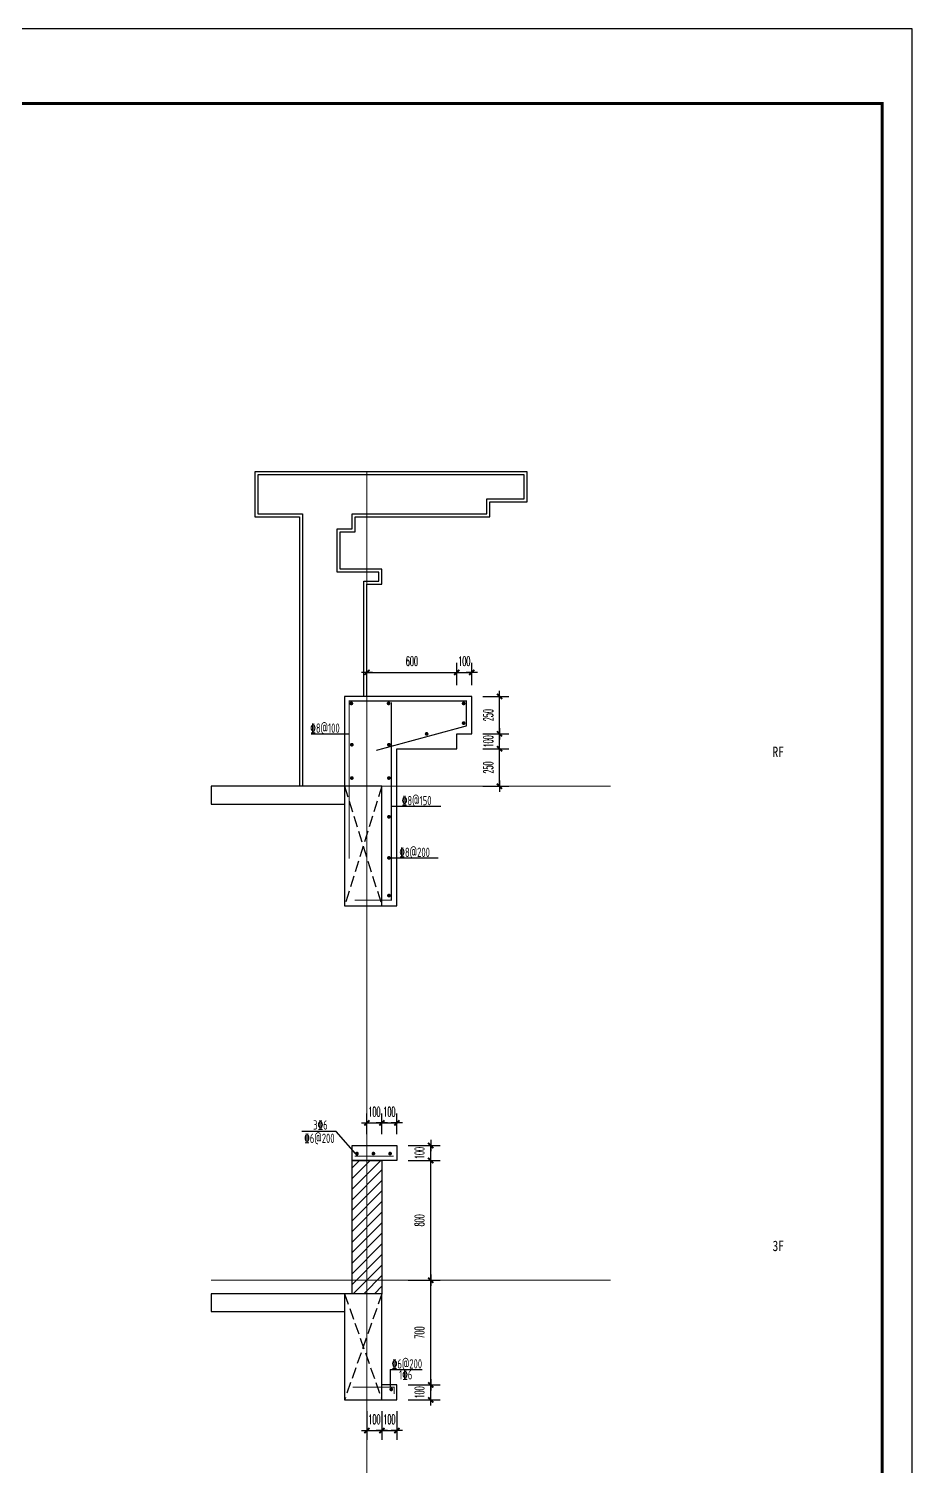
# Model space of a CAD drawing. Extents: x 169490 to 7584583, y -2399407 to 1374371.
# Drawn here: x 777946 to 783850, y 478782 to 488385 of the extents above; entities that cross this region are included whole.
import ezdxf

# ---------------------------------------------------------------- set-up
doc = ezdxf.new("R2010")
doc.units = 0
doc.header["$LTSCALE"] = 100
for name, pattern in [('ACAD_ISO10W100', [18.5, 12, -3, 0.5, -3]), ('DASH', [0.35, 0.25, -0.1]), ('DOTE', [2.42, 2, -0.2, 0.02, -0.2])]:
    doc.linetypes.add(name, pattern=pattern)
doc.layers.get('0').update_dxf_attribs({"linetype": 'CONTINUOUS'})
doc.layers.get('DEFPOINTS').update_dxf_attribs({"linetype": 'CONTINUOUS'})
for name, color, linetype in [('A-TEXT(房间)', 243, 'CONTINUOUS'), ('PUB_HATCH', 8, 'CONTINUOUS'), ('S-DETL-RBAR', 1, 'CONTINUOUS'), ('S-DETL-TEXT', 7, 'CONTINUOUS'), ('TEXT', 7, 'CONTINUOUS'), ('WALL', 7, 'CONTINUOUS'), ('图框', 140, 'CONTINUOUS'), ('尺寸标注', 3, 'CONTINUOUS'), ('立面-2', 45, 'CONTINUOUS')]:
    doc.layers.add(name, color=color, linetype=linetype)
doc.layers.add('DOTE', color=147, linetype='DOTE', lineweight=15)
doc.layers.add('rein', color=10, linetype='CONTINUOUS', lineweight=18)
doc.styles.add('DIM_FONT_T3', font='SIMPLEX', dxfattribs={"width": 0.494118, "bigfont": 'GBCBIG'})
doc.styles.add('TSSD_REIN', font='tssdeng.shx', dxfattribs={"width": 0.7, "bigfont": 'hztxt.shx'})
doc.styles.add('黑体', font='simhei.ttf', dxfattribs={"width": 0.7})
doc.dimstyles.new('DIMN100$TCH&&25', dxfattribs={"dimtxt": 63.75, "dimasz": 0.25, "dimexe": 62.5, "dimexo": 75, "dimgap": 43.125, "dimtad": 1, "dimdec": 0, "dimzin": 0, "dimdsep": 46, "dimtxsty": 'DIM_FONT_T3', "dimblk": '_DIMX', "dimcen": 0.09, "dimclrt": 7, "dimadec": 0, "dimazin": 0, "dimtfac": 1, "dimtdec": 0, "dimtix": 1, "dimtmove": 2, "dimatfit": 3, "dimldrblk": '_DIMX', "dimfxl": 10, "dimtolj": 1, "dimtzin": 0, "dimarcsym": 0})

# ---------------------------------------------------------------- blocks, each defined once
blk = doc.blocks.new('_DIMX')
blk.add_line((-150, 0), (150, 0))
at = {"const_width": 50}
blk.add_lwpolyline([(-70, -70), (70, 70)], dxfattribs=at)
blk = doc.blocks.new('*D639')
at = {"layer": 'DEFPOINTS', "color": 0, "transparency": 16777216}
for p in [(780406.4, 480924.8), (780632.3, 480924.8), (780406.4, 480824.8)]:
    blk.add_point(p, dxfattribs=at)
at = {"layer": '尺寸标注', "color": 0, "lineweight": -2, "transparency": 16777216}
for p, q in [((780481.4, 480924.8), (780694.8, 480924.8)), ((780632.3, 480925), (780632.3, 480925.3)), ((780632.3, 480824.8), (780632.3, 480924.8)), ((780481.4, 480824.8), (780694.8, 480824.8)), ((780632.3, 480824.5), (780632.3, 480824.3))]:
    blk.add_line(p, q, dxfattribs=at)
at = {"layer": '尺寸标注', "color": 0, "lineweight": -2, "transparency": 16777216, "xscale": 0.25, "yscale": 0.25, "zscale": 0.25}
for p, rotation in [((780632.3, 480924.8), 270), ((780632.3, 480824.8), 90)]:
    blk.add_blockref('_DIMX', p, dxfattribs=dict(at, rotation=rotation))
at = {"layer": '尺寸标注', "color": 7, "transparency": 16777216, "insert": (780557.3, 480874.8), "char_height": 63.75, "attachment_point": 5, "rotation": 90, "style": 'DIM_FONT_T3'}
blk.add_mtext('\\A1;100', dxfattribs=at)
blk = doc.blocks.new('*D640')
at = {"layer": 'DEFPOINTS', "color": 0, "transparency": 16777216}
for p in [(780406.4, 480824.8), (780632.3, 480824.8), (780406.4, 480024.8)]:
    blk.add_point(p, dxfattribs=at)
at = {"layer": '尺寸标注', "color": 0, "lineweight": -2, "transparency": 16777216}
for p, q in [((780481.4, 480824.8), (780694.8, 480824.8)), ((780632.3, 480025), (780632.3, 480824.5)), ((780481.4, 480024.8), (780694.8, 480024.8))]:
    blk.add_line(p, q, dxfattribs=at)
at = {"layer": '尺寸标注', "color": 0, "lineweight": -2, "transparency": 16777216, "xscale": 0.25, "yscale": 0.25, "zscale": 0.25}
for p, rotation in [((780632.3, 480824.8), 90), ((780632.3, 480024.8), 270)]:
    blk.add_blockref('_DIMX', p, dxfattribs=dict(at, rotation=rotation))
at = {"layer": '尺寸标注', "color": 7, "transparency": 16777216, "insert": (780557.3, 480424.8), "char_height": 63.75, "attachment_point": 5, "rotation": 90, "style": 'DIM_FONT_T3'}
blk.add_mtext('\\A1;800', dxfattribs=at)
blk = doc.blocks.new('*D641')
at = {"layer": 'DEFPOINTS', "color": 0, "transparency": 16777216}
for p in [(780406.4, 480024.8), (780632.3, 480024.8), (780406.4, 479325.1)]:
    blk.add_point(p, dxfattribs=at)
at = {"layer": '尺寸标注', "color": 0, "lineweight": -2, "transparency": 16777216}
for p, q in [((780481.4, 480024.8), (780694.8, 480024.8)), ((780632.3, 479325.3), (780632.3, 480024.5)), ((780481.4, 479325.1), (780694.8, 479325.1))]:
    blk.add_line(p, q, dxfattribs=at)
at = {"layer": '尺寸标注', "color": 0, "lineweight": -2, "transparency": 16777216, "xscale": 0.25, "yscale": 0.25, "zscale": 0.25}
for p, rotation in [((780632.3, 480024.8), 90), ((780632.3, 479325.1), 270)]:
    blk.add_blockref('_DIMX', p, dxfattribs=dict(at, rotation=rotation))
at = {"layer": '尺寸标注', "color": 7, "transparency": 16777216, "insert": (780557.3, 479674.9), "char_height": 63.75, "attachment_point": 5, "rotation": 90, "style": 'DIM_FONT_T3'}
blk.add_mtext('\\A1;700', dxfattribs=at)
blk = doc.blocks.new('*D642')
at = {"layer": 'DEFPOINTS', "color": 0, "transparency": 16777216}
for p in [(780406.4, 479325.1), (780632.3, 479325.1), (780406.4, 479225.1)]:
    blk.add_point(p, dxfattribs=at)
at = {"layer": '尺寸标注', "color": 0, "lineweight": -2, "transparency": 16777216}
for p, q in [((780481.4, 479325.1), (780694.8, 479325.1)), ((780632.3, 479325.3), (780632.3, 479325.6)), ((780632.3, 479225.1), (780632.3, 479325.1)), ((780481.4, 479225.1), (780694.8, 479225.1)), ((780632.3, 479224.8), (780632.3, 479224.6))]:
    blk.add_line(p, q, dxfattribs=at)
at = {"layer": '尺寸标注', "color": 0, "lineweight": -2, "transparency": 16777216, "xscale": 0.25, "yscale": 0.25, "zscale": 0.25}
for p, rotation in [((780632.3, 479325.1), 270), ((780632.3, 479225.1), 90)]:
    blk.add_blockref('_DIMX', p, dxfattribs=dict(at, rotation=rotation))
at = {"layer": '尺寸标注', "color": 7, "transparency": 16777216, "insert": (780557.3, 479275.1), "char_height": 63.75, "attachment_point": 5, "rotation": 90, "style": 'DIM_FONT_T3'}
blk.add_mtext('\\A1;100', dxfattribs=at)
blk = doc.blocks.new('*D643')
at = {"layer": 'DEFPOINTS', "color": 0, "transparency": 16777216}
for p in [(780306.4, 479225.1), (780406.4, 479225.1), (780406.4, 479020.2)]:
    blk.add_point(p, dxfattribs=at)
at = {"layer": '尺寸标注', "color": 0, "lineweight": -2, "transparency": 16777216}
for p, q in [((780306.4, 479150.1), (780306.4, 478957.7)), ((780406.4, 479150.1), (780406.4, 478957.7)), ((780306.1, 479020.2), (780305.9, 479020.2)), ((780306.4, 479020.2), (780406.4, 479020.2)), ((780406.6, 479020.2), (780406.9, 479020.2))]:
    blk.add_line(p, q, dxfattribs=at)
at = {"layer": '尺寸标注', "color": 0, "lineweight": -2, "transparency": 16777216, "xscale": 0.25, "yscale": 0.25, "zscale": 0.25}
blk.add_blockref('_DIMX', (780306.4, 479020.2), dxfattribs=at)
at = {"layer": '尺寸标注', "color": 0, "lineweight": -2, "transparency": 16777216, "xscale": 0.25, "yscale": 0.25, "zscale": 0.25, "rotation": 180}
blk.add_blockref('_DIMX', (780406.4, 479020.2), dxfattribs=at)
at = {"layer": '尺寸标注', "color": 7, "transparency": 16777216, "insert": (780356.4, 479095.2), "char_height": 63.75, "attachment_point": 5, "style": 'DIM_FONT_T3'}
blk.add_mtext('\\A1;100', dxfattribs=at)
blk = doc.blocks.new('*D644')
at = {"layer": 'DEFPOINTS', "color": 0, "transparency": 16777216}
for p in [(780406.4, 481075.1), (780306.4, 480924.5), (780406.4, 480924.5)]:
    blk.add_point(p, dxfattribs=at)
at = {"layer": '尺寸标注', "color": 0, "lineweight": -2, "transparency": 16777216}
for p, q in [((780306.1, 481075.1), (780305.9, 481075.1)), ((780306.4, 480999.5), (780306.4, 481137.6)), ((780306.4, 481075.1), (780406.4, 481075.1)), ((780406.4, 480999.5), (780406.4, 481137.6)), ((780406.6, 481075.1), (780406.9, 481075.1))]:
    blk.add_line(p, q, dxfattribs=at)
at = {"layer": '尺寸标注', "color": 0, "lineweight": -2, "transparency": 16777216, "xscale": 0.25, "yscale": 0.25, "zscale": 0.25}
blk.add_blockref('_DIMX', (780306.4, 481075.1), dxfattribs=at)
at = {"layer": '尺寸标注', "color": 0, "lineweight": -2, "transparency": 16777216, "xscale": 0.25, "yscale": 0.25, "zscale": 0.25, "rotation": 180}
blk.add_blockref('_DIMX', (780406.4, 481075.1), dxfattribs=at)
at = {"layer": '尺寸标注', "color": 7, "transparency": 16777216, "insert": (780356.4, 481150.1), "char_height": 63.75, "attachment_point": 5, "style": 'DIM_FONT_T3'}
blk.add_mtext('\\A1;100', dxfattribs=at)
blk = doc.blocks.new('*D645')
at = {"layer": 'DEFPOINTS', "color": 0, "transparency": 16777216}
for p in [(780906.4, 484085.7), (780806.4, 483924.8), (780906.4, 483924.8)]:
    blk.add_point(p, dxfattribs=at)
at = {"layer": '尺寸标注', "color": 0, "lineweight": -2, "transparency": 16777216}
for p, q in [((780806.4, 483999.8), (780806.4, 484148.2)), ((780906.4, 483999.8), (780906.4, 484148.2)), ((780806.1, 484085.7), (780805.9, 484085.7)), ((780806.4, 484085.7), (780906.4, 484085.7)), ((780906.6, 484085.7), (780906.9, 484085.7))]:
    blk.add_line(p, q, dxfattribs=at)
at = {"layer": '尺寸标注', "color": 0, "lineweight": -2, "transparency": 16777216, "xscale": 0.25, "yscale": 0.25, "zscale": 0.25}
blk.add_blockref('_DIMX', (780806.4, 484085.7), dxfattribs=at)
at = {"layer": '尺寸标注', "color": 0, "lineweight": -2, "transparency": 16777216, "xscale": 0.25, "yscale": 0.25, "zscale": 0.25, "rotation": 180}
blk.add_blockref('_DIMX', (780906.4, 484085.7), dxfattribs=at)
at = {"layer": '尺寸标注', "color": 7, "transparency": 16777216, "insert": (780856.4, 484160.7), "char_height": 63.75, "attachment_point": 5, "style": 'DIM_FONT_T3'}
blk.add_mtext('\\A1;100', dxfattribs=at)
blk = doc.blocks.new('*D646')
at = {"layer": 'DEFPOINTS', "color": 0, "transparency": 16777216}
for p in [(780806.4, 484085.7), (780206.4, 483924.8), (780806.4, 483924.8)]:
    blk.add_point(p, dxfattribs=at)
at = {"layer": '尺寸标注', "color": 0, "lineweight": -2, "transparency": 16777216}
for p, q in [((780206.4, 483999.8), (780206.4, 484148.2)), ((780806.4, 483999.8), (780806.4, 484148.2)), ((780206.6, 484085.7), (780806.1, 484085.7))]:
    blk.add_line(p, q, dxfattribs=at)
at = {"layer": '尺寸标注', "color": 0, "lineweight": -2, "transparency": 16777216, "xscale": 0.25, "yscale": 0.25, "zscale": 0.25, "rotation": 180}
blk.add_blockref('_DIMX', (780206.4, 484085.7), dxfattribs=at)
at = {"layer": '尺寸标注', "color": 0, "lineweight": -2, "transparency": 16777216, "xscale": 0.25, "yscale": 0.25, "zscale": 0.25}
blk.add_blockref('_DIMX', (780806.4, 484085.7), dxfattribs=at)
at = {"layer": '尺寸标注', "color": 7, "transparency": 16777216, "insert": (780506.4, 484160.7), "char_height": 63.75, "attachment_point": 5, "style": 'DIM_FONT_T3'}
blk.add_mtext('\\A1;600', dxfattribs=at)
blk = doc.blocks.new('*D647')
at = {"layer": 'DEFPOINTS', "color": 0, "transparency": 16777216}
for p in [(780906.4, 483924.8), (781092, 483924.8), (780906.4, 483674.8)]:
    blk.add_point(p, dxfattribs=at)
at = {"layer": '尺寸标注', "color": 0, "lineweight": -2, "transparency": 16777216}
for p, q in [((780981.4, 483924.8), (781154.5, 483924.8)), ((781092, 483675), (781092, 483924.5)), ((780981.4, 483674.8), (781154.5, 483674.8))]:
    blk.add_line(p, q, dxfattribs=at)
at = {"layer": '尺寸标注', "color": 0, "lineweight": -2, "transparency": 16777216, "xscale": 0.25, "yscale": 0.25, "zscale": 0.25}
for p, rotation in [((781092, 483924.8), 90), ((781092, 483674.8), 270)]:
    blk.add_blockref('_DIMX', p, dxfattribs=dict(at, rotation=rotation))
at = {"layer": '尺寸标注', "color": 7, "transparency": 16777216, "insert": (781017, 483799.8), "char_height": 63.75, "attachment_point": 5, "rotation": 90, "style": 'DIM_FONT_T3'}
blk.add_mtext('\\A1;250', dxfattribs=at)
blk = doc.blocks.new('*D648')
at = {"layer": 'DEFPOINTS', "color": 0, "transparency": 16777216}
for p in [(780906.4, 483674.8), (781092, 483674.8), (780906.4, 483574.8)]:
    blk.add_point(p, dxfattribs=at)
at = {"layer": '尺寸标注', "color": 0, "lineweight": -2, "transparency": 16777216}
for p, q in [((780981.4, 483674.8), (781154.5, 483674.8)), ((781092, 483675), (781092, 483675.3)), ((781092, 483574.8), (781092, 483674.8)), ((780981.4, 483574.8), (781154.5, 483574.8)), ((781092, 483574.5), (781092, 483574.3))]:
    blk.add_line(p, q, dxfattribs=at)
at = {"layer": '尺寸标注', "color": 0, "lineweight": -2, "transparency": 16777216, "xscale": 0.25, "yscale": 0.25, "zscale": 0.25}
for p, rotation in [((781092, 483674.8), 270), ((781092, 483574.8), 90)]:
    blk.add_blockref('_DIMX', p, dxfattribs=dict(at, rotation=rotation))
at = {"layer": '尺寸标注', "color": 7, "transparency": 16777216, "insert": (781017, 483624.8), "char_height": 63.75, "attachment_point": 5, "rotation": 90, "style": 'DIM_FONT_T3'}
blk.add_mtext('\\A1;100', dxfattribs=at)
blk = doc.blocks.new('*D649')
at = {"layer": 'DEFPOINTS', "color": 0, "transparency": 16777216}
for p in [(780906.4, 483574.8), (781092, 483574.8), (780906.4, 483324.8)]:
    blk.add_point(p, dxfattribs=at)
at = {"layer": '尺寸标注', "color": 0, "lineweight": -2, "transparency": 16777216}
for p, q in [((780981.4, 483574.8), (781154.5, 483574.8)), ((781092, 483325), (781092, 483574.5)), ((780981.4, 483324.8), (781154.5, 483324.8))]:
    blk.add_line(p, q, dxfattribs=at)
at = {"layer": '尺寸标注', "color": 0, "lineweight": -2, "transparency": 16777216, "xscale": 0.25, "yscale": 0.25, "zscale": 0.25}
for p, rotation in [((781092, 483574.8), 90), ((781092, 483324.8), 270)]:
    blk.add_blockref('_DIMX', p, dxfattribs=dict(at, rotation=rotation))
at = {"layer": '尺寸标注', "color": 7, "transparency": 16777216, "insert": (781017, 483449.8), "char_height": 63.75, "attachment_point": 5, "rotation": 90, "style": 'DIM_FONT_T3'}
blk.add_mtext('\\A1;250', dxfattribs=at)
blk = doc.blocks.new('*D650')
at = {"layer": 'DEFPOINTS', "color": 0, "transparency": 16777216}
for p in [(780206.4, 479225.1), (780306.4, 479225.1), (780306.4, 479020.2)]:
    blk.add_point(p, dxfattribs=at)
at = {"layer": '尺寸标注', "color": 0, "lineweight": -2, "transparency": 16777216}
for p, q in [((780206.4, 479150.1), (780206.4, 478957.7)), ((780306.4, 479150.1), (780306.4, 478957.7)), ((780206.1, 479020.2), (780205.9, 479020.2)), ((780206.4, 479020.2), (780306.4, 479020.2)), ((780306.6, 479020.2), (780306.9, 479020.2))]:
    blk.add_line(p, q, dxfattribs=at)
at = {"layer": '尺寸标注', "color": 0, "lineweight": -2, "transparency": 16777216, "xscale": 0.25, "yscale": 0.25, "zscale": 0.25}
blk.add_blockref('_DIMX', (780206.4, 479020.2), dxfattribs=at)
at = {"layer": '尺寸标注', "color": 0, "lineweight": -2, "transparency": 16777216, "xscale": 0.25, "yscale": 0.25, "zscale": 0.25, "rotation": 180}
blk.add_blockref('_DIMX', (780306.4, 479020.2), dxfattribs=at)
at = {"layer": '尺寸标注', "color": 7, "transparency": 16777216, "insert": (780256.4, 479095.2), "char_height": 63.75, "attachment_point": 5, "style": 'DIM_FONT_T3'}
blk.add_mtext('\\A1;100', dxfattribs=at)
blk = doc.blocks.new('*D651')
at = {"layer": 'DEFPOINTS', "color": 0, "transparency": 16777216}
for p in [(780306.4, 481075.1), (780206.4, 480924.5), (780306.4, 480924.5)]:
    blk.add_point(p, dxfattribs=at)
at = {"layer": '尺寸标注', "color": 0, "lineweight": -2, "transparency": 16777216}
for p, q in [((780206.1, 481075.1), (780205.9, 481075.1)), ((780206.4, 480999.5), (780206.4, 481137.6)), ((780206.4, 481075.1), (780306.4, 481075.1)), ((780306.4, 480999.5), (780306.4, 481137.6)), ((780306.6, 481075.1), (780306.9, 481075.1))]:
    blk.add_line(p, q, dxfattribs=at)
at = {"layer": '尺寸标注', "color": 0, "lineweight": -2, "transparency": 16777216, "xscale": 0.25, "yscale": 0.25, "zscale": 0.25}
blk.add_blockref('_DIMX', (780206.4, 481075.1), dxfattribs=at)
at = {"layer": '尺寸标注', "color": 0, "lineweight": -2, "transparency": 16777216, "xscale": 0.25, "yscale": 0.25, "zscale": 0.25, "rotation": 180}
blk.add_blockref('_DIMX', (780306.4, 481075.1), dxfattribs=at)
at = {"layer": '尺寸标注', "color": 7, "transparency": 16777216, "insert": (780256.4, 481150.1), "char_height": 63.75, "attachment_point": 5, "style": 'DIM_FONT_T3'}
blk.add_mtext('\\A1;100', dxfattribs=at)

msp = doc.modelspace()

# ---------------------------------------------------------------- hatches: boundary and pattern name
at = {"layer": 'PUB_HATCH'}
h = msp.add_hatch(dxfattribs=at)
h.set_pattern_fill('普通砖', color=256, scale=20, style=0)
h.set_pattern_definition([(45, (-532521.12, -145534.774), (-35.3553532, 35.3553532), [])])
h.paths.add_polyline_path([(780106.4, 480824.8), (780306.4, 480824.8), (780306.4, 479934.8), (780106.4, 479934.8)])

# ---------------------------------------------------------------- linework, layer by layer
for p, q in [((780001.2, 481019, 0), (779771.9, 481019, 0)), ((780144.2, 480852.9), (780001.2, 481019, 0))]:
    msp.add_line(p, q)
at = {"layer": 'DOTE', "linetype": 'ACAD_ISO10W100', "ltscale": 100}
for p, q in [((780206.4, 485424.8), (780206.4, 471224.8)), ((779164.6, 483324.8), (781833.5, 483324.8)), ((779164.6, 480024.8), (781833.5, 480024.8))]:
    msp.add_line(p, q, dxfattribs=at)
at = {"layer": 'rein', "const_width": 7.5}
msp.add_lwpolyline([(780124.5, 480852.9), (780384.8, 480852.9)], dxfattribs=at)
at = {"layer": 'rein', "const_width": 12.5}
for points in [[(780133.2, 480870.7, 1), (780145.7, 480870.7, 1)], [(780243.1, 480870.7, 1), (780255.6, 480870.7, 1)], [(780354.6, 480870.7, 1), (780367.1, 480870.7, 1)]]:
    msp.add_lwpolyline(points, format="xyb", close=True, dxfattribs=at)
at = {"layer": 'S-DETL-RBAR', "const_width": 7.5}
for points in [[(780087.5, 482840.3), (780087.5, 483893.9), (780870.5, 483893.9), (780870.5, 483727.7), (780268.1, 483564.2)], [(780369.3, 483885.9), (780369.3, 482563.1), (780123.5, 482563.1)], [(780387.5, 479264.7), (780387.5, 479310.7), (780111.3, 479310.7)]]:
    msp.add_lwpolyline(points, dxfattribs=at)
at = {"layer": 'S-DETL-RBAR', "const_width": 12.5}
for points in [[(780095.8, 483878.1, 1), (780108.3, 483878.1, 1)], [(780344.4, 483878.1, 1), (780356.9, 483878.1, 1)], [(780846.1, 483878.1, 1), (780858.6, 483878.1, 1)], [(780846.1, 483746.3, 1), (780858.6, 483746.3, 1)], [(780598.9, 483674.2, 1), (780611.4, 483674.2, 1)], [(780098.9, 483602.3, 1), (780111.4, 483602.3, 1)], [(780346.8, 483602.3, 1), (780359.3, 483602.3, 1)], [(780098.9, 483379.6, 1), (780111.4, 483379.6, 1)], [(780346.8, 483379.6, 1), (780359.3, 483379.6, 1)], [(780346.8, 483120.5, 1), (780359.3, 483120.5, 1)], [(780346.8, 482845.9, 1), (780359.3, 482845.9, 1)], [(780346.8, 482594.5, 1), (780359.3, 482594.5, 1)], [(780362.1, 479295.2, 1), (780374.6, 479295.2, 1)]]:
    msp.add_lwpolyline(points, format="xyb", close=True, dxfattribs=at)
at = {"layer": 'S-DETL-TEXT'}
for p, q in [((779832.7, 483675.5), (780087.5, 483675.5)), ((780369.3, 483191.2), (780699, 483191.2)), ((780353, 482845.9), (780682.7, 482845.9)), ((780362.3, 479428.2), (780575, 479428.2)), ((780362.3, 479428.2), (780362.3, 479310.7))]:
    msp.add_line(p, q, dxfattribs=at)
at = {"layer": 'WALL'}
for p, q in [((780906.4, 483924.8), (780056.4, 483924.8)), ((780056.4, 483924.8), (780056.4, 483324.8)), ((780906.4, 483674.8), (780906.4, 483924.8)), ((780806.4, 483574.8), (780806.4, 483674.8)), ((780806.4, 483674.8), (780906.4, 483674.8)), ((780406.4, 482524.8), (780406.4, 483574.8)), ((780406.4, 483574.8), (780806.4, 483574.8)), ((780056.4, 483324.8), (779164.6, 483324.8)), ((779164.6, 483324.8), (779164.6, 483204.8)), ((779164.6, 483204.8), (780056.4, 483204.8)), ((780056.4, 483204.8), (780056.4, 482524.8)), ((780056.4, 482524.8), (780406.4, 482524.8)), ((780106.4, 480924.8), (780406.4, 480924.8)), ((780106.4, 480824.8), (780106.4, 480924.8)), ((780406.4, 480924.8), (780406.4, 480824.8)), ((780306.4, 480824.8), (780106.4, 480824.8)), ((780106.4, 480824.8), (780306.4, 480824.8)), ((780106.4, 479934.8), (780106.4, 480824.8)), ((780406.4, 480824.8), (780306.4, 480824.8)), ((780306.4, 480824.8), (780306.4, 480824.8)), ((780306.4, 480824.8), (780306.4, 479934.8)), ((780306.4, 479934.8), (779164.6, 479934.8)), ((779164.6, 479934.8), (779164.6, 479814.8)), ((780056.4, 479934.8), (780056.4, 479225.1)), ((780306.4, 479934.8), (780106.4, 479934.8)), ((780306.4, 479225.1), (780306.4, 479934.8)), ((779164.6, 479814.8), (780056.4, 479814.8)), ((780406.4, 479325.1), (780306.4, 479325.1)), ((780406.4, 479225.1), (780406.4, 479325.1)), ((780056.4, 479225.1), (780406.4, 479225.1))]:
    msp.add_line(p, q, dxfattribs=at)
at = {"layer": 'WALL', "linetype": 'DASH', "ltscale": 3}
for p, q in [((780306.4, 483324.8), (780056.4, 482524.8)), ((780056.4, 483324.8), (780306.4, 482524.8)), ((780306.4, 479934.8), (780056.4, 479225.1)), ((780056.4, 479934.8), (780306.4, 479225.1))]:
    msp.add_line(p, q, dxfattribs=at)
at = {"layer": 'WALL'}
msp.add_lwpolyline([(780306.4, 483324.8), (780056.4, 483324.8), (780056.4, 482524.8), (780306.4, 482524.8)], close=True, dxfattribs=at)
at = {"layer": '图框'}
msp.add_lwpolyline([(771969.8, 488385.4), (771969.8, 467365.4), (783849.8, 467365.4), (783849.8, 488385.4)], close=True, dxfattribs=at)
at = {"layer": '图框', "const_width": 20}
msp.add_lwpolyline([(772169.8, 487885.4), (772169.8, 467565.4), (783649.8, 467565.4), (783649.8, 487885.4)], close=True, dxfattribs=at)
at = {"layer": '立面-2', "color": 36}
for points in [[(780206.4, 483924.8), (780206.4, 484674.8), (780306.4, 484674.8), (780306.4, 484774.8), (780026.4, 484774.8), (780026.4, 485024.8), (780126.4, 485024.8), (780126.4, 485124.8), (781026.3, 485124.8), (781026.3, 485224.8), (781276.3, 485224.8), (781276.3, 485424.8), (779456.4, 485424.8), (779456.4, 485124.8), (779756.4, 485124.8), (779756.4, 483324.8)], [(780186.4, 483924.8), (780186.4, 484694.8), (780286.4, 484694.8), (780286.4, 484754.8), (780006.4, 484754.8), (780006.4, 485044.8), (780106.4, 485044.8), (780106.4, 485144.8), (781006.3, 485144.8), (781006.3, 485244.8), (781256.3, 485244.8), (781256.3, 485404.8), (779476.4, 485404.8), (779476.4, 485144.8), (779776.4, 485144.8), (779776.4, 483324.8)]]:
    msp.add_lwpolyline(points, dxfattribs=at)

# ---------------------------------------------------------------- texts
at = {"layer": 'A-TEXT(房间)', "style": '黑体', "width": 0.8}
for s, p in [('RF', (782916.4, 483519.3)), ('3F', (782916.4, 480219.3))]:
    msp.add_text(s, height=70, dxfattribs=at).set_placement(p)
at = {"layer": 'S-DETL-TEXT', "style": 'TSSD_REIN', "width": 0.7}
for s, p in [('%%1328@100', (779827.6, 483681.8, 3.7)), ('%%1328@150', (780439.1, 483197.5, 3.7)), ('%%1328@200', (780422.8, 482852.2, 3.7)), ('%%1326@200', (780371.9, 479434.6, 3.7)), ('1%%1326', (780421.2, 479361.7, 3.7))]:
    msp.add_text(s, height=62.5, dxfattribs=at).set_placement(p)
at = {"layer": 'TEXT', "color": 7, "style": 'TSSD_REIN', "width": 0.7}
for s, p in [('3%%1326', (779847, 481030.7, 3.7)), ('%%1326@200', (779787.1, 480941.6, 3.7))]:
    msp.add_text(s, height=62.5, dxfattribs=at).set_placement(p)

# ---------------------------------------------------------------- dimensions: what is measured, and where the dimension line sits
at = {"layer": '尺寸标注'}
for p1, p2, distance, picture, middle in [((780206.4, 483924.8), (780806.4, 483924.8), 160.9, '*D646', (780506.4, 484160.7)), ((780806.4, 483924.8), (780906.4, 483924.8), 160.9, '*D645', (780856.4, 484160.7)), ((780906.4, 483674.8), (780906.4, 483924.8), -185.7, '*D647', (781017, 483799.8)), ((780906.4, 483574.8), (780906.4, 483674.8), -185.7, '*D648', (781017, 483624.8)), ((780906.4, 483324.8), (780906.4, 483574.8), -185.7, '*D649', (781017, 483449.8)), ((780206.4, 480924.5), (780306.4, 480924.5), 150.6, '*D651', (780256.4, 481150.1)), ((780306.4, 480924.5), (780406.4, 480924.5), 150.6, '*D644', (780356.4, 481150.1)), ((780406.4, 480824.8), (780406.4, 480924.8), -226, '*D639', (780557.3, 480874.8)), ((780406.4, 480024.8), (780406.4, 480824.8), -226, '*D640', (780557.3, 480424.8)), ((780406.4, 479325.1), (780406.4, 480024.8), -226, '*D641', (780557.3, 479674.9)), ((780406.4, 479225.1), (780406.4, 479325.1), -226, '*D642', (780557.3, 479275.1)), ((780206.4, 479225.1), (780306.4, 479225.1), -204.8, '*D650', (780256.4, 479095.2)), ((780306.4, 479225.1), (780406.4, 479225.1), -204.8, '*D643', (780356.4, 479095.2))]:
    dim = msp.add_aligned_dim(p1=p1, p2=p2, distance=distance, dimstyle='DIMN100$TCH&&25', dxfattribs=at)
    dim.commit()
    dim.dimension.update_dxf_attribs({"geometry": picture, "text_midpoint": middle})

doc.saveas('drawing.dxf')
